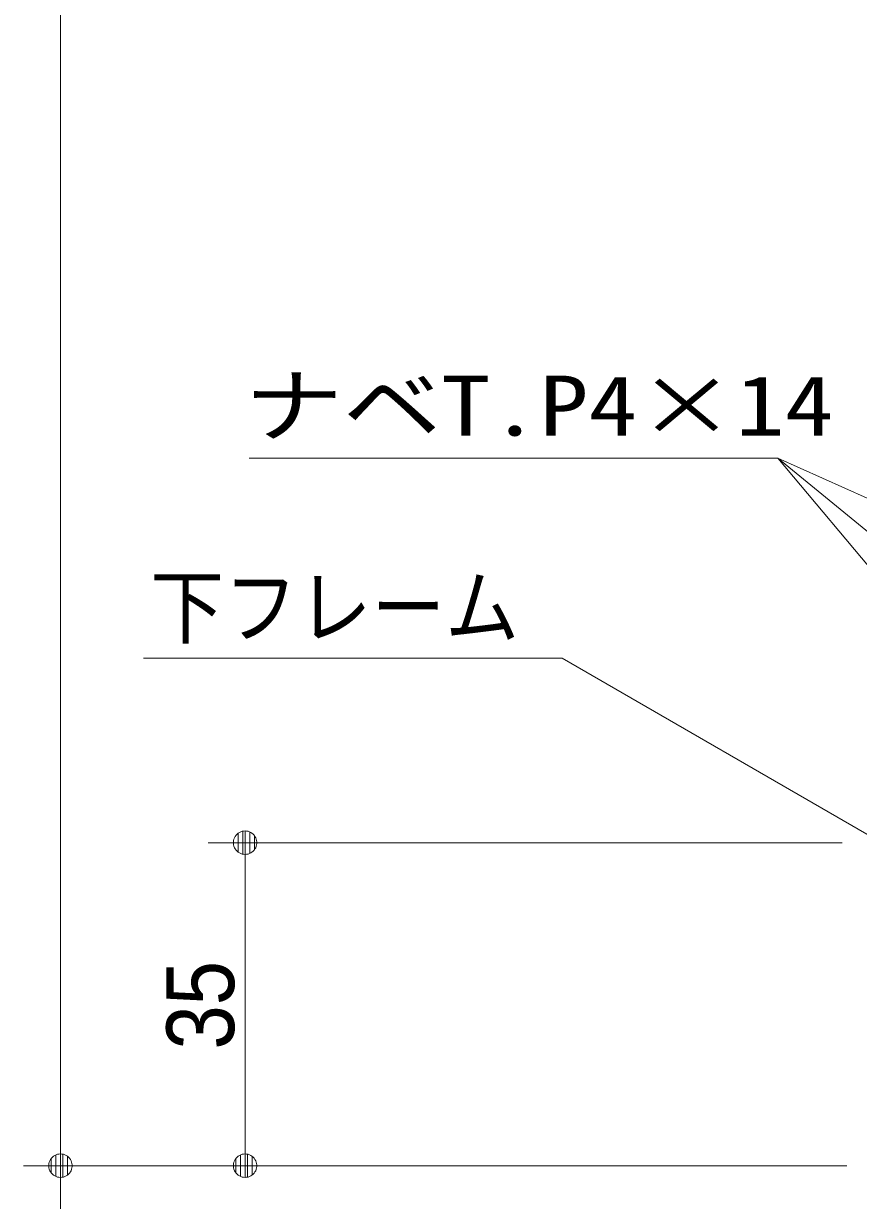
# Model space of a CAD drawing. Units: millimetres, scale not verified. Extents: x -6062 to 6062, y -3045 to 3045.
# Drawn here: x 366 to 818, y -1954 to -1316 of the extents above; entities that cross this region are included whole.
import ezdxf
from ezdxf.enums import TextEntityAlignment as Align

# ---------------------------------------------------------------- set-up
doc = ezdxf.new("R2010")
doc.units = ezdxf.units.MM
doc.header["$LTSCALE"] = 20
for name, color, linetype, lineweight in [('0-0_2寸法-3', 7, 'Continuous', 9), ('0-3_2寸法-1', 7, 'Continuous', 9), ('0-4_0', 7, 'Continuous', 9), ('0-5_2寸法-2', 7, 'Continuous', 9)]:
    doc.layers.add(name, color=color, linetype=linetype, lineweight=lineweight)
doc.styles.add('ＭＳ ゴシック', font='')
doc.styles.add('ＭＳ Ｐゴシック', font='')
doc.styles.get('ＭＳ ゴシック').set_extended_font_data('MS Gothic')
doc.styles.get('ＭＳ Ｐゴシック').set_extended_font_data('MS PGothic')

# ---------------------------------------------------------------- blocks, each defined once
blk = doc.blocks.new('_Dot')
at = {"layer": '0-4_0'}
for p, q in [((-10, 0), (-20, 0)), ((9.78, 2), (-9.78, 2)), ((7.99, 6), (-7.99, 6)), ((9.16, -3.98), (-9.16, -3.98)), ((6, -7.98), (-6, -7.98))]:
    blk.add_line(p, q, dxfattribs=at)
for points in [[(10, 0), (9.92, 1.25), (9.69, 2.49), (9.3, 3.68), (8.76, 4.82), (8.09, 5.88), (7.29, 6.85), (6.37, 7.71), (5.36, 8.44), (4.26, 9.05), (3.09, 9.51), (1.87, 9.82), (0.63, 9.98), (-0.63, 9.98), (-1.87, 9.82), (-3.09, 9.51), (-4.26, 9.05), (-5.36, 8.44), (-6.37, 7.71), (-7.29, 6.85), (-8.09, 5.88), (-8.76, 4.82), (-9.3, 3.68), (-9.69, 2.49), (-9.92, 1.25), (-10, 0), (0, 0)], [(-10, 0), (-9.92, -1.25), (-9.69, -2.49), (-9.3, -3.68), (-8.76, -4.82), (-8.09, -5.88), (-7.29, -6.85), (-6.37, -7.71), (-5.36, -8.44), (-4.26, -9.05), (-3.09, -9.51), (-1.87, -9.82), (-0.63, -9.98), (0.63, -9.98), (1.87, -9.82), (3.09, -9.51), (4.26, -9.05), (5.36, -8.44), (6.37, -7.71), (7.29, -6.85), (8.09, -5.88), (8.76, -4.82), (9.3, -3.68), (9.69, -2.49), (9.92, -1.25), (10, 0), (0, 0)]]:
    blk.add_lwpolyline(points, close=True, dxfattribs=at)

msp = doc.modelspace()

# ---------------------------------------------------------------- linework, layer by layer
at = {"layer": '0-0_2寸法-3'}
for q in [(1016.68, -1750), (1016.68, -1840)]:
    msp.add_line((774.68, -1551.6), q, dxfattribs=at)
for points in [[(1016.68, -1660), (774.68, -1551.6), (488.38, -1551.6)], [(831.18, -1760), (657.98, -1660), (431.1, -1660)]]:
    msp.add_lwpolyline(points, dxfattribs=at)
at = {"layer": '0-3_2寸法-1'}
for p, q in [((386.18, 752.53), (386.18, -1922.29)), ((809.68, -1760), (466.18, -1760)), ((486.18, -1922.29), (486.18, -1772.71)), ((466.18, -1935), (366.18, -1935)), ((812.18, -1935), (466.18, -1935))]:
    msp.add_line(p, q, dxfattribs=at)
at = {"layer": '0-5_2寸法-2'}
for p, q in [((386.18, -1922.29), (386.18, -1909.58)), ((466.18, -1935), (366.18, -1935)), ((386.18, -1935), (386.18, -2000))]:
    msp.add_line(p, q, dxfattribs=at)

# ---------------------------------------------------------------- block references
at = {"layer": '0-3_2寸法-1', "xscale": 0.6356201, "yscale": 0.6356201}
for p, rotation in [((486.18, -1760), 90), ((386.18, -1935), 270), ((486.18, -1935), 270)]:
    msp.add_blockref('_Dot', p, dxfattribs=dict(at, rotation=rotation))
at = {"layer": '0-5_2寸法-2', "xscale": 0.6356201, "yscale": 0.6356201, "rotation": 270}
msp.add_blockref('_Dot', (386.18, -1935), dxfattribs=at)

# ---------------------------------------------------------------- texts
at = {"layer": '0-0_2寸法-3', "style": 'ＭＳ ゴシック'}
for s, width, p in [('ナベT.P4×14', 1.2, (485.88, -1549.2)), ('下フレーム', 0.9, (434.76, -1658.38))]:
    msp.add_text(s, height=32.55, dxfattribs=dict(at, width=width)).set_placement(p, align=Align.BOTTOM_LEFT)
at = {"layer": '0-3_2寸法-1', "style": 'ＭＳ Ｐゴシック', "width": 0.9}
msp.add_text('35', height=36.66, rotation=90, dxfattribs=at).set_placement((491.24, -1872.09), align=Align.BOTTOM_LEFT)

doc.saveas('drawing.dxf')
